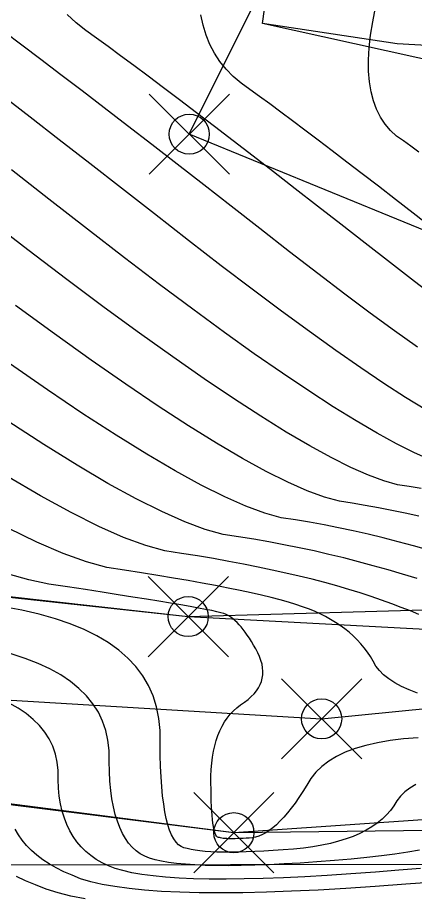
# Model space of a CAD drawing. Extents: x 83 to 1412852, y -76 to 4931706.
# Drawn here: x 1412668.03 to 1412675.96, y 4931546.67 to 4931564.2 of the extents above; entities that cross this region are included whole.
import ezdxf

# ---------------------------------------------------------------- set-up
doc = ezdxf.new("R2010")
doc.units = 0
doc.header["$MEASUREMENT"] = 0
doc.header["$PDMODE"] = 35
doc.header["$PDSIZE"] = 0.8
doc.layers.get('0').update_dxf_attribs({"color": 1, "linetype": 'CONTINUOUS'})
for name, color, linetype in [('Buildings-21-08-2020', 1, 'CONTINUOUS'), ('BUILDINGS21082020 entities', 1, 'CONTINUOUS'), ('Ground topo-Rev01', 1, 'CONTINUOUS'), ('New scratch layer', 1, 'CONTINUOUS')]:
    doc.layers.add(name, color=color, linetype=linetype)

msp = doc.modelspace()

# ---------------------------------------------------------------- linework, layer by layer
for points in [[(1412625.83, 4931580.38), (1412628.75, 4931581.8), (1412632.64, 4931582.21), (1412634.8, 4931580.2), (1412637.58, 4931576.34), (1412641.3, 4931568.83), (1412646.46, 4931561.43), (1412653.58, 4931556.32), (1412661.21, 4931552.91), (1412664.41, 4931553.01), (1412671.43, 4931552.25), (1412680.76, 4931551.75), (1412690.96, 4931557.29), (1412699.75, 4931563.42), (1412708.32, 4931567.05)], [(1412676.027, 4931561.511), (1412675.867, 4931561.628), (1412675.719, 4931561.735), (1412675.582, 4931561.833), (1412675.461, 4931561.945), (1412675.354, 4931562.071), (1412675.262, 4931562.211), (1412675.185, 4931562.366), (1412675.123, 4931562.534), (1412675.076, 4931562.717), (1412675.044, 4931562.914), (1412675.027, 4931563.125), (1412675.024, 4931563.351), (1412675.037, 4931563.59), (1412675.064, 4931563.844), (1412675.107, 4931564.112), (1412675.164, 4931564.394)], [(1412676.395, 4931558.586), (1412675.939, 4931558.932), (1412675.461, 4931559.302), (1412674.959, 4931559.695), (1412674.475, 4931560.073), (1412674.01, 4931560.436), (1412673.563, 4931560.783), (1412673.133, 4931561.116), (1412672.722, 4931561.434), (1412672.329, 4931561.736), (1412671.953, 4931562.024), (1412671.596, 4931562.296), (1412671.257, 4931562.554), (1412670.936, 4931562.796), (1412670.633, 4931563.024), (1412670.348, 4931563.236), (1412670.081, 4931563.433), (1412669.833, 4931563.615), (1412669.602, 4931563.782), (1412669.389, 4931563.935), (1412669.195, 4931564.093), (1412669.019, 4931564.257)], [(1412676.281, 4931560.01), (1412675.914, 4931560.295), (1412675.561, 4931560.569), (1412675.223, 4931560.83), (1412674.9, 4931561.078), (1412674.592, 4931561.314), (1412674.299, 4931561.538), (1412674.02, 4931561.75), (1412673.756, 4931561.949), (1412673.508, 4931562.136), (1412673.274, 4931562.31), (1412673.054, 4931562.472), (1412672.85, 4931562.622), (1412672.661, 4931562.759), (1412672.486, 4931562.884), (1412672.328, 4931563.019), (1412672.186, 4931563.164), (1412672.061, 4931563.319), (1412671.953, 4931563.485), (1412671.861, 4931563.661), (1412671.786, 4931563.846), (1412671.727, 4931564.042), (1412671.685, 4931564.248)], [(1412676, 4931557.621), (1412675.544, 4931557.947), (1412675.06, 4931558.301), (1412674.55, 4931558.682), (1412674.013, 4931559.09), (1412673.448, 4931559.526), (1412672.857, 4931559.989), (1412672.287, 4931560.434), (1412671.739, 4931560.862), (1412671.211, 4931561.272), (1412670.705, 4931561.664), (1412670.22, 4931562.038), (1412669.757, 4931562.395), (1412669.315, 4931562.734), (1412668.894, 4931563.055), (1412668.494, 4931563.358), (1412668.116, 4931563.644), (1412667.759, 4931563.912)], [(1412646.87, 4931551.86), (1412664.06, 4931547.3), (1412680.47, 4931547.31), (1412698.54, 4931552.49), (1412706.91, 4931556.07), (1412714.69, 4931563.43)], [(1412711.73, 4931562.82), (1412700.57, 4931556.35), (1412691.34, 4931552.07), (1412681.93, 4931548.05), (1412672.34, 4931547.94), (1412661.77, 4931549.26), (1412658.05, 4931550.37), (1412653.65, 4931552.02), (1412647.75, 4931555.08)], [(1412676.166, 4931556.371), (1412675.764, 4931556.62), (1412675.332, 4931556.901), (1412674.869, 4931557.213), (1412674.374, 4931557.556), (1412673.849, 4931557.932), (1412673.292, 4931558.339), (1412672.704, 4931558.777), (1412672.086, 4931559.247), (1412671.436, 4931559.749), (1412670.755, 4931560.282), (1412670.099, 4931560.795), (1412669.467, 4931561.288), (1412668.86, 4931561.76), (1412668.277, 4931562.211), (1412667.719, 4931562.642)], [(1412676.241, 4931555.381), (1412675.927, 4931555.519), (1412675.579, 4931555.694), (1412675.195, 4931555.904), (1412674.776, 4931556.15), (1412674.322, 4931556.432), (1412673.832, 4931556.749), (1412673.308, 4931557.103), (1412672.748, 4931557.492), (1412672.154, 4931557.916), (1412671.524, 4931558.377), (1412670.859, 4931558.873), (1412670.159, 4931559.405), (1412669.424, 4931559.973), (1412668.653, 4931560.576), (1412667.911, 4931561.156)], [(1412676.071, 4931554.806), (1412675.836, 4931554.845), (1412675.604, 4931554.88), (1412675.332, 4931554.955), (1412675.021, 4931555.07), (1412674.671, 4931555.225), (1412674.282, 4931555.42), (1412673.853, 4931555.655), (1412673.386, 4931555.929), (1412672.879, 4931556.244), (1412672.333, 4931556.598), (1412671.747, 4931556.992), (1412671.123, 4931557.427), (1412670.459, 4931557.901), (1412669.756, 4931558.415), (1412669.013, 4931558.969), (1412668.232, 4931559.562), (1412667.411, 4931560.196)], [(1412676.025, 4931554.25), (1412675.755, 4931554.311), (1412675.487, 4931554.368), (1412675.222, 4931554.42), (1412674.96, 4931554.468), (1412674.701, 4931554.511), (1412674.445, 4931554.55), (1412674.145, 4931554.633), (1412673.801, 4931554.76), (1412673.415, 4931554.931), (1412672.985, 4931555.146), (1412672.512, 4931555.405), (1412671.996, 4931555.708), (1412671.436, 4931556.056), (1412670.833, 4931556.447), (1412670.186, 4931556.882), (1412669.497, 4931557.362), (1412668.764, 4931557.885), (1412667.988, 4931558.453)], [(1412676.229, 4931553.576), (1412675.921, 4931553.662), (1412675.616, 4931553.743), (1412675.314, 4931553.82), (1412675.015, 4931553.892), (1412674.719, 4931553.958), (1412674.427, 4931554.02), (1412674.137, 4931554.077), (1412673.85, 4931554.13), (1412673.566, 4931554.177), (1412673.286, 4931554.22), (1412672.957, 4931554.31), (1412672.582, 4931554.449), (1412672.159, 4931554.637), (1412671.688, 4931554.872), (1412671.171, 4931555.156), (1412670.606, 4931555.487), (1412669.993, 4931555.867), (1412669.333, 4931556.296), (1412668.626, 4931556.772), (1412667.871, 4931557.297)], [(1412675.994, 4931553.006), (1412675.704, 4931553.096), (1412675.413, 4931553.182), (1412675.12, 4931553.264), (1412674.827, 4931553.343), (1412674.532, 4931553.418), (1412674.235, 4931553.49), (1412673.938, 4931553.558), (1412673.639, 4931553.622), (1412673.339, 4931553.683), (1412673.038, 4931553.74), (1412672.735, 4931553.793), (1412672.431, 4931553.843), (1412672.126, 4931553.889), (1412671.77, 4931553.988), (1412671.362, 4931554.139), (1412670.903, 4931554.342), (1412670.392, 4931554.598), (1412669.829, 4931554.906), (1412669.216, 4931555.266), (1412668.55, 4931555.679), (1412667.833, 4931556.144)], [(1412676.03, 4931552.29), (1412675.86, 4931552.361), (1412675.678, 4931552.433), (1412675.487, 4931552.506), (1412675.284, 4931552.58), (1412675.074, 4931552.653), (1412674.855, 4931552.724), (1412674.629, 4931552.793), (1412674.395, 4931552.861), (1412674.153, 4931552.928), (1412673.903, 4931552.993), (1412673.645, 4931553.056), (1412673.379, 4931553.118), (1412673.105, 4931553.178), (1412672.824, 4931553.237), (1412672.534, 4931553.295), (1412672.237, 4931553.351), (1412671.931, 4931553.405), (1412671.618, 4931553.458), (1412671.297, 4931553.509), (1412670.967, 4931553.559), (1412670.583, 4931553.666), (1412670.142, 4931553.829), (1412669.647, 4931554.048), (1412669.095, 4931554.324), (1412668.488, 4931554.656), (1412667.825, 4931555.046)], [(1412676.002, 4931550.724), (1412675.833, 4931550.787), (1412675.681, 4931550.855), (1412675.546, 4931550.928), (1412675.427, 4931551.005), (1412675.325, 4931551.087), (1412675.24, 4931551.173), (1412675.171, 4931551.264), (1412675.119, 4931551.359), (1412675.063, 4931551.451), (1412675.003, 4931551.54), (1412674.938, 4931551.625), (1412674.869, 4931551.708), (1412674.796, 4931551.787), (1412674.719, 4931551.863), (1412674.637, 4931551.936), (1412674.551, 4931552.005), (1412674.461, 4931552.071), (1412674.366, 4931552.134), (1412674.268, 4931552.194), (1412674.165, 4931552.251), (1412674.058, 4931552.304), (1412673.946, 4931552.355), (1412673.831, 4931552.402), (1412673.711, 4931552.445), (1412673.577, 4931552.49), (1412673.428, 4931552.535), (1412673.264, 4931552.581), (1412673.086, 4931552.627), (1412672.893, 4931552.674), (1412672.685, 4931552.721), (1412672.463, 4931552.769), (1412672.227, 4931552.818), (1412671.976, 4931552.867), (1412671.71, 4931552.917), (1412671.429, 4931552.967), (1412671.134, 4931553.019), (1412670.825, 4931553.07), (1412670.501, 4931553.123), (1412670.162, 4931553.175), (1412669.808, 4931553.229), (1412669.4, 4931553.34), (1412668.936, 4931553.508), (1412668.416, 4931553.733), (1412667.842, 4931554.016)], [(1412676.012, 4931549.834), (1412675.723, 4931549.811), (1412675.453, 4931549.778), (1412675.202, 4931549.735), (1412674.969, 4931549.681), (1412674.756, 4931549.617), (1412674.562, 4931549.543), (1412674.387, 4931549.459), (1412674.23, 4931549.365), (1412674.093, 4931549.26), (1412673.975, 4931549.146), (1412673.875, 4931549.021), (1412673.795, 4931548.886), (1412673.715, 4931548.759), (1412673.637, 4931548.641), (1412673.559, 4931548.53), (1412673.483, 4931548.428), (1412673.407, 4931548.333), (1412673.333, 4931548.247), (1412673.259, 4931548.169), (1412673.187, 4931548.099), (1412673.116, 4931548.038), (1412673.045, 4931547.984), (1412672.976, 4931547.938), (1412672.908, 4931547.901), (1412672.84, 4931547.872), (1412672.774, 4931547.851), (1412672.709, 4931547.838), (1412672.644, 4931547.833), (1412672.583, 4931547.829), (1412672.525, 4931547.825), (1412672.469, 4931547.823), (1412672.416, 4931547.821), (1412672.367, 4931547.82), (1412672.32, 4931547.819), (1412672.276, 4931547.819), (1412672.235, 4931547.82), (1412672.197, 4931547.822), (1412672.162, 4931547.824), (1412672.13, 4931547.827), (1412672.101, 4931547.831), (1412672.075, 4931547.836), (1412672.052, 4931547.841), (1412672.031, 4931547.847), (1412672.014, 4931547.854), (1412671.997, 4931547.869), (1412671.982, 4931547.892), (1412671.968, 4931547.923), (1412671.955, 4931547.962), (1412671.943, 4931548.01), (1412671.932, 4931548.065), (1412671.922, 4931548.129), (1412671.914, 4931548.201), (1412671.906, 4931548.281), (1412671.9, 4931548.369), (1412671.894, 4931548.465), (1412671.89, 4931548.569), (1412671.887, 4931548.682), (1412671.885, 4931548.803), (1412671.884, 4931548.931), (1412671.884, 4931549.068), (1412671.889, 4931549.2), (1412671.899, 4931549.326), (1412671.914, 4931549.447), (1412671.933, 4931549.563), (1412671.958, 4931549.674), (1412671.988, 4931549.779), (1412672.022, 4931549.879), (1412672.061, 4931549.974), (1412672.105, 4931550.064), (1412672.155, 4931550.148), (1412672.208, 4931550.227), (1412672.267, 4931550.301), (1412672.331, 4931550.369), (1412672.4, 4931550.432), (1412672.473, 4931550.49), (1412672.552, 4931550.543), (1412672.623, 4931550.597), (1412672.686, 4931550.653), (1412672.742, 4931550.711), (1412672.79, 4931550.77), (1412672.83, 4931550.831), (1412672.863, 4931550.893), (1412672.888, 4931550.957), (1412672.906, 4931551.023), (1412672.916, 4931551.09), (1412672.919, 4931551.159), (1412672.914, 4931551.23), (1412672.902, 4931551.302), (1412672.881, 4931551.375), (1412672.854, 4931551.451), (1412672.818, 4931551.528), (1412672.776, 4931551.606), (1412672.733, 4931551.681), (1412672.691, 4931551.751), (1412672.649, 4931551.817), (1412672.608, 4931551.88), (1412672.567, 4931551.938), (1412672.526, 4931551.992), (1412672.485, 4931552.042), (1412672.445, 4931552.088), (1412672.406, 4931552.13), (1412672.366, 4931552.168), (1412672.327, 4931552.202), (1412672.289, 4931552.232), (1412672.251, 4931552.258), (1412672.213, 4931552.279), (1412672.175, 4931552.297), (1412672.138, 4931552.311), (1412672.079, 4931552.327), (1412672, 4931552.346), (1412671.899, 4931552.368), (1412671.776, 4931552.392), (1412671.633, 4931552.42), (1412671.468, 4931552.449), (1412671.282, 4931552.482), (1412671.074, 4931552.518), (1412670.846, 4931552.556), (1412670.596, 4931552.597), (1412670.325, 4931552.64), (1412670.032, 4931552.686), (1412669.718, 4931552.735), (1412669.383, 4931552.787), (1412669.027, 4931552.842), (1412668.649, 4931552.899), (1412668.256, 4931552.984), (1412667.846, 4931553.096)], [(1412675.967, 4931548.901), (1412675.851, 4931548.831), (1412675.749, 4931548.754), (1412675.662, 4931548.669), (1412675.588, 4931548.577), (1412675.529, 4931548.477), (1412675.46, 4931548.382), (1412675.382, 4931548.293), (1412675.294, 4931548.209), (1412675.198, 4931548.13), (1412675.092, 4931548.056), (1412674.977, 4931547.988), (1412674.853, 4931547.925), (1412674.72, 4931547.867), (1412674.577, 4931547.815), (1412674.425, 4931547.768), (1412674.264, 4931547.726), (1412674.094, 4931547.689), (1412673.914, 4931547.658), (1412673.726, 4931547.631), (1412673.528, 4931547.611), (1412673.321, 4931547.595), (1412673.123, 4931547.582), (1412672.935, 4931547.571), (1412672.756, 4931547.562), (1412672.586, 4931547.556), (1412672.426, 4931547.552), (1412672.276, 4931547.55), (1412672.135, 4931547.551), (1412672.003, 4931547.554), (1412671.881, 4931547.56), (1412671.768, 4931547.567), (1412671.664, 4931547.577), (1412671.57, 4931547.59), (1412671.486, 4931547.605), (1412671.411, 4931547.622), (1412671.345, 4931547.641), (1412671.289, 4931547.663), (1412671.236, 4931547.699), (1412671.187, 4931547.75), (1412671.141, 4931547.815), (1412671.099, 4931547.895), (1412671.06, 4931547.989), (1412671.025, 4931548.097), (1412670.994, 4931548.22), (1412670.966, 4931548.357), (1412670.941, 4931548.509), (1412670.92, 4931548.675), (1412670.903, 4931548.856), (1412670.889, 4931549.051), (1412670.879, 4931549.261), (1412670.872, 4931549.485), (1412670.869, 4931549.724), (1412670.869, 4931549.977), (1412670.846, 4931550.218), (1412670.801, 4931550.448), (1412670.732, 4931550.666), (1412670.64, 4931550.873), (1412670.526, 4931551.068), (1412670.388, 4931551.251), (1412670.228, 4931551.422), (1412670.044, 4931551.582), (1412669.838, 4931551.731), (1412669.608, 4931551.868), (1412669.356, 4931551.993), (1412669.08, 4931552.106), (1412668.782, 4931552.208), (1412668.461, 4931552.298), (1412668.117, 4931552.377), (1412667.749, 4931552.444)], [(1412676.038, 4931547.592), (1412675.805, 4931547.551), (1412675.552, 4931547.513), (1412675.28, 4931547.477), (1412674.989, 4931547.443), (1412674.677, 4931547.412), (1412674.347, 4931547.383), (1412673.997, 4931547.357), (1412673.663, 4931547.335), (1412673.345, 4931547.316), (1412673.042, 4931547.302), (1412672.756, 4931547.291), (1412672.486, 4931547.284), (1412672.231, 4931547.282), (1412671.993, 4931547.283), (1412671.77, 4931547.288), (1412671.564, 4931547.297), (1412671.373, 4931547.31), (1412671.198, 4931547.327), (1412671.039, 4931547.348), (1412670.897, 4931547.373), (1412670.77, 4931547.402), (1412670.659, 4931547.435), (1412670.564, 4931547.472), (1412670.475, 4931547.52), (1412670.391, 4931547.579), (1412670.314, 4931547.649), (1412670.243, 4931547.73), (1412670.178, 4931547.823), (1412670.118, 4931547.927), (1412670.065, 4931548.042), (1412670.018, 4931548.168), (1412669.976, 4931548.305), (1412669.941, 4931548.453), (1412669.911, 4931548.613), (1412669.888, 4931548.783), (1412669.87, 4931548.965), (1412669.858, 4931549.158), (1412669.853, 4931549.362), (1412669.853, 4931549.577), (1412669.831, 4931549.783), (1412669.789, 4931549.979), (1412669.725, 4931550.166), (1412669.639, 4931550.343), (1412669.532, 4931550.511), (1412669.403, 4931550.669), (1412669.253, 4931550.817), (1412669.081, 4931550.956), (1412668.888, 4931551.085), (1412668.674, 4931551.205), (1412668.438, 4931551.316), (1412668.18, 4931551.416), (1412667.901, 4931551.508)], [(1412676.063, 4931547.229), (1412675.629, 4931547.193), (1412675.166, 4931547.156), (1412674.673, 4931547.119), (1412674.203, 4931547.087), (1412673.755, 4931547.061), (1412673.329, 4931547.041), (1412672.926, 4931547.026), (1412672.545, 4931547.017), (1412672.187, 4931547.013), (1412671.851, 4931547.015), (1412671.538, 4931547.022), (1412671.247, 4931547.035), (1412670.978, 4931547.053), (1412670.732, 4931547.077), (1412670.509, 4931547.107), (1412670.308, 4931547.142), (1412670.129, 4931547.183), (1412669.973, 4931547.229), (1412669.839, 4931547.281), (1412669.713, 4931547.34), (1412669.596, 4931547.408), (1412669.487, 4931547.483), (1412669.387, 4931547.566), (1412669.295, 4931547.657), (1412669.212, 4931547.756), (1412669.136, 4931547.863), (1412669.07, 4931547.978), (1412669.011, 4931548.1), (1412668.961, 4931548.231), (1412668.919, 4931548.369), (1412668.886, 4931548.515), (1412668.861, 4931548.669), (1412668.844, 4931548.831), (1412668.836, 4931549), (1412668.836, 4931549.178), (1412668.819, 4931549.347), (1412668.784, 4931549.509), (1412668.731, 4931549.663), (1412668.66, 4931549.809), (1412668.572, 4931549.947), (1412668.466, 4931550.078), (1412668.342, 4931550.2), (1412668.2, 4931550.315), (1412668.041, 4931550.421), (1412667.864, 4931550.52)], [(1412676.338, 4931546.955), (1412675.766, 4931546.912), (1412675.156, 4931546.866), (1412674.573, 4931546.828), (1412674.018, 4931546.796), (1412673.49, 4931546.771), (1412672.989, 4931546.753), (1412672.516, 4931546.742), (1412672.07, 4931546.739), (1412671.651, 4931546.742), (1412671.26, 4931546.753), (1412670.896, 4931546.77), (1412670.559, 4931546.795), (1412670.25, 4931546.826), (1412669.968, 4931546.865), (1412669.714, 4931546.91), (1412669.486, 4931546.963), (1412669.286, 4931547.023), (1412669.114, 4931547.09), (1412668.952, 4931547.161), (1412668.801, 4931547.237), (1412668.661, 4931547.317), (1412668.531, 4931547.402), (1412668.413, 4931547.492), (1412668.305, 4931547.586), (1412668.208, 4931547.685), (1412668.121, 4931547.788), (1412668.046, 4931547.896), (1412667.981, 4931548.008)], [(1412669.373, 4931546.618), (1412669.092, 4931546.677), (1412668.835, 4931546.743), (1412668.6, 4931546.817), (1412668.389, 4931546.899), (1412668.19, 4931546.982), (1412668.006, 4931547.066)]]:
    msp.add_lwpolyline(points)
at = {"color": 2, "true_color": 0xf1eb1f}
msp.add_lwpolyline([(1412645.09, 4931558.53), (1412661.49, 4931550.97), (1412674.09, 4931550.21), (1412683.54, 4931551.15), (1412691.99, 4931555.2), (1412700.83, 4931560.13), (1412709.01, 4931564.18)], dxfattribs=at)
at = {"layer": 'Buildings-21-08-2020', "color": 7}
msp.add_point((1412671.45, 4931561.87, 62.2), dxfattribs=at)
at = {"layer": 'BUILDINGS21082020 entities', "color": 7}
msp.add_point((1412671.45, 4931561.87, 62.2), dxfattribs=at)
at = {"layer": 'Ground topo-Rev01', "color": 7}
for p in [(1412671.45, 4931561.87, 62.2), (1412671.43, 4931552.25, 66.49), (1412674.09, 4931550.21, 66.35), (1412672.34, 4931547.94, 66.31)]:
    msp.add_point(p, dxfattribs=at)
at = {"layer": 'New scratch layer', "color": 7, "linetype": 'Continuous', "flags": 128}
for points in [[(1412681.605, 4931579.936), (1412683.924, 4931572.934), (1412684.893, 4931569.895), (1412683.76, 4931568.61), (1412683.684, 4931566.994), (1412684.432, 4931566.232), (1412684.982, 4931563.599), (1412685.174, 4931562.078), (1412684.228, 4931561.797), (1412681.086, 4931560.841), (1412680.991, 4931561.914), (1412681.961, 4931563.31), (1412675.593, 4931563.669), (1412672.908, 4931564.078), (1412673.05, 4931565.09), (1412672.669, 4931567.077), (1412672.961, 4931571.047), (1412671.52, 4931574.546), (1412674.008, 4931577.628), (1412675.874, 4931578.881), (1412677.766, 4931579.111), (1412681.605, 4931579.936)], [(1412661.451, 4931553.371), (1412671.43, 4931552.25), (1412680.831, 4931552.515), (1412684.89, 4931554.52), (1412690.96, 4931557.29), (1412699.75, 4931563.42), (1412708.342, 4931567.097), (1412711.064, 4931570.114), (1412720.16, 4931568.96), (1412714.68, 4931563.43), (1412711.663, 4931562.935), (1412700.614, 4931556.309), (1412691.34, 4931552.07), (1412682.865, 4931548.659), (1412672.34, 4931547.94), (1412661.689, 4931549.31), (1412661.451, 4931553.371)], [(1412673.05, 4931565.09), (1412682.282, 4931563.477), (1412680.02, 4931558.36), (1412671.45, 4931561.87), (1412673.05, 4931565.09)], [(1412681.054, 4931561.731), (1412677.213, 4931563.124), (1412672.908, 4931564.078), (1412673.05, 4931565.09), (1412673.77, 4931565.01), (1412682.282, 4931563.52), (1412681.054, 4931561.731)]]:
    msp.add_lwpolyline(points, close=True, dxfattribs=at)

doc.saveas('drawing.dxf')
